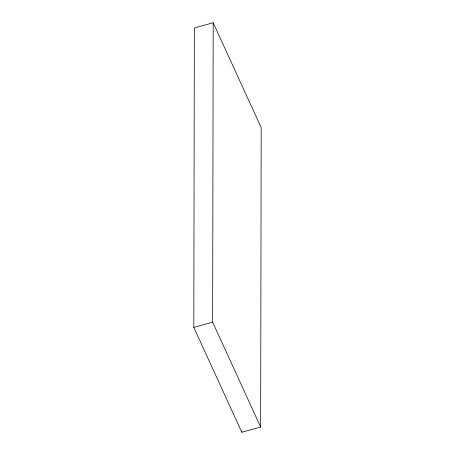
<?xml version="1.0" encoding="UTF-8"?>
<svg xmlns="http://www.w3.org/2000/svg" width="455" height="455" viewBox="0 0 455 455"><rect width="100%" height="100%" fill="white"/><g stroke="black" fill="none" stroke-linecap="round" stroke-linejoin="round"><path stroke-width="0.68" d="M193.807 327.401L194.348 27.971L213.19 22.75L261.193 127.599L260.652 427.029L241.81 432.25L193.807 327.401L212.65 322.18L213.19 22.75M241.81 432.25L241.81 430.828M212.65 322.18L260.652 427.029"/></g></svg>
